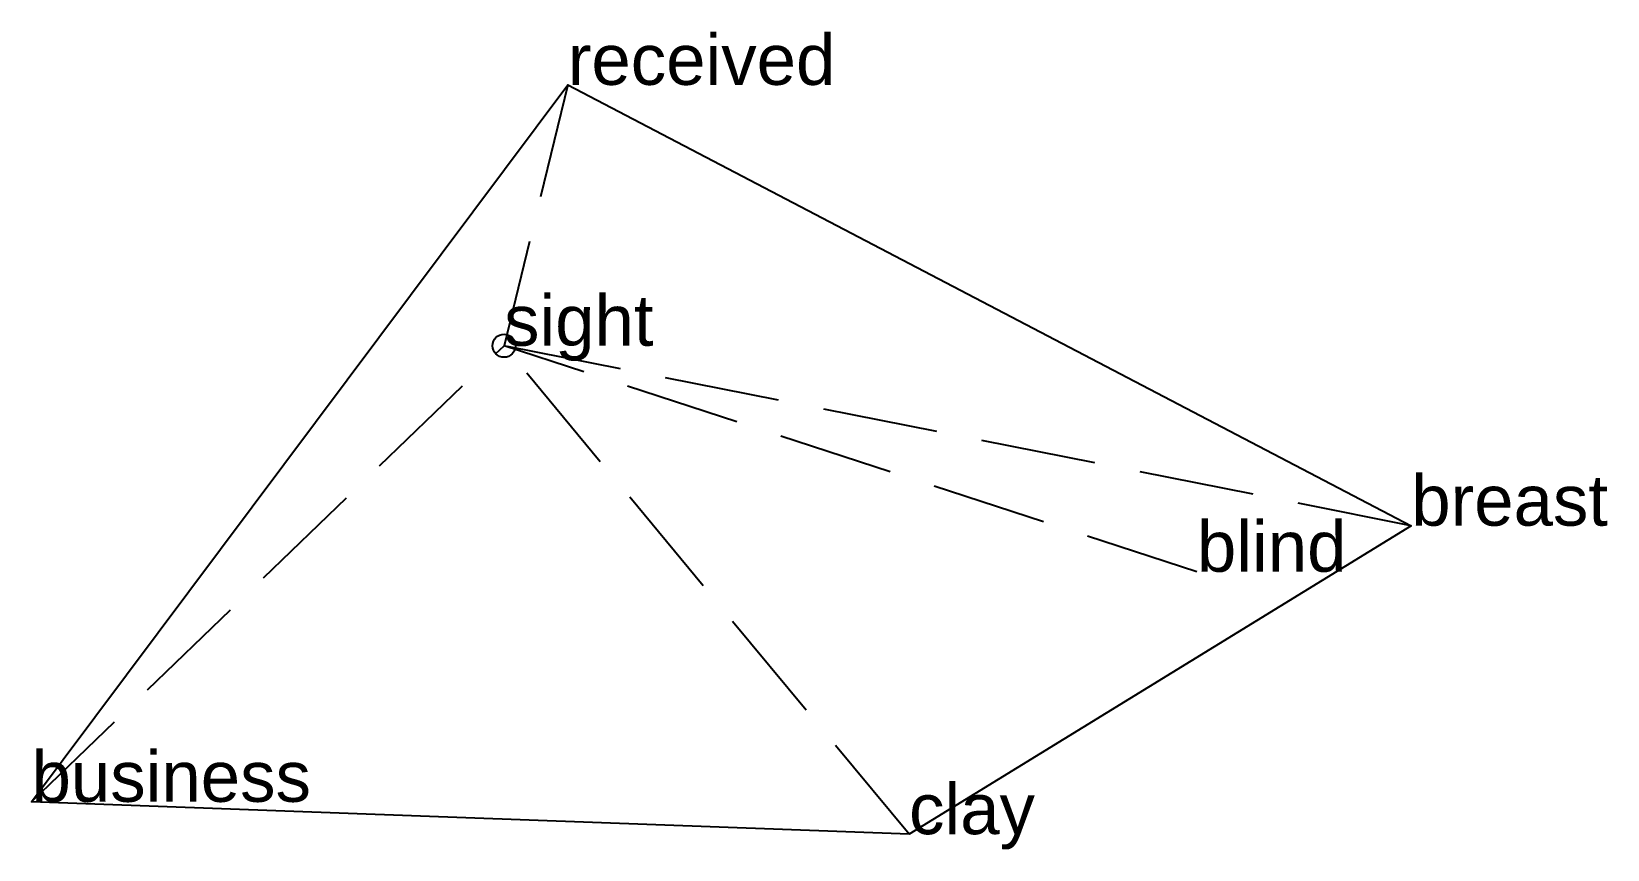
# Model space of a CAD drawing. Extents: x -1.03 to 2.39, y -1.09 to 0.68.
import ezdxf

# ---------------------------------------------------------------- set-up
doc = ezdxf.new("R2010")
doc.units = 0
doc.linetypes.add('DASHED2', pattern=[0.3, 0.25, -0.05])
doc.layers.add('TEXT', color=1, linetype='CONTINUOUS')
doc.styles.get("Standard").update_dxf_attribs({"font": 'arial.ttf'})

msp = doc.modelspace()

# ---------------------------------------------------------------- linework, layer by layer
at = {"linetype": 'DASHED2'}
for p in [(0.1384, 0.5664), (-1.0256, -0.9901), (0, 0), (0.879, -1.0604), (1.969, -0.3906), (1.5038, -0.4906)]:
    msp.add_line(p, (0, 0), dxfattribs=at)
msp.add_circle((0, 0), 0.025)
at = {"layer": 'OUTLINE', "linetype": 'CONTINUOUS'}
msp.add_polyline3d([(0.879, -1.0604, 0), (-1.0256, -0.9901, 0), (0.1384, 0.5664, 0), (1.969, -0.3906, 0), (0.879, -1.0604, 0)], close=True, dxfattribs=at)

# ---------------------------------------------------------------- texts
at = {"layer": 'TEXT'}
for s, p in [('received', (0.1384, 0.5664)), ('sight', (0, 0)), ('breast', (1.969, -0.3906)), ('blind', (1.5038, -0.4906)), ('business', (-1.0256, -0.9901)), ('clay', (0.879, -1.0604))]:
    msp.add_text(s, height=0.11, dxfattribs=at).set_placement(p)

doc.saveas('drawing.dxf')
